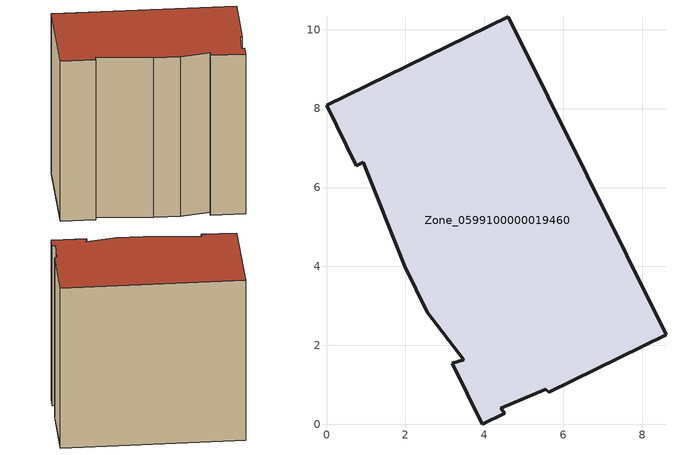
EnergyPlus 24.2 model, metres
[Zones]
Zone_0599100000019460
 floor ground (C_G): 3.18,1.55 3.47,1.64 2.56,2.84 1.99,4.01 0.93,6.64 0.75,6.55 0,8.09 4.6,10.33 8.6,2.27 5.62,0.82 5.55,0.89 4.41,0.41 4.51,0.28 3.94,0 z0
 wall outside (C_F): 5.62,0.82 8.6,2.27 4.6,10.33 0,8.09 0.75,6.55 0.93,6.64 1.99,4.01 2.56,2.84 3.47,1.64 3.18,1.55 3.94,0 4.51,0.28 4.41,0.41 5.55,0.89 5.62,0.82 z0:8.66
 roof outside (C_R): 3.47,1.64 3.18,1.55 3.94,0 4.51,0.28 4.41,0.41 5.55,0.89 5.62,0.82 8.6,2.27 4.6,10.33 0,8.09 0.75,6.55 0.93,6.64 1.99,4.01 2.56,2.84 z8.66
[BUILDING]
Pand.0599100000019460: North Axis=0; Terrain=City; Loads Convergence Tolerance Value=0.04; Temperature Convergence Tolerance Value=0.4; Solar Distribution=FullExterior; Maximum Number of Warmup Days=25; Minimum Number of Warmup Days=1
[Site:Location]
Rotterdam.The.Hague.AP_ZH_NLD Design_Conditions: Latitude=51.96; Longitude=4.45; Time Zone=1; Elevation=-4.5
[SITE:GROUNDTEMPERATURE:BUILDINGSURFACE]
18, 18, 18, 18, 18, 18, 18, 18, 18, 18, 18, 18
[MATERIAL] Thermal Absorptance=0.9; Solar Absorptance=0.7; Visible Absorptance=0.7
Name | Roughness | Thickness | Conductivity | Density | Specific Heat
G.TC.1965-1974 | MediumSmooth | 0.15 | 0.882353 | 540 | 1210
F.TC.1965-1974 | Rough | 0.3 | 0.697674 | 1920 | 840
R.TC.1965-1974 | MediumRough | 0.2 | 0.232558 | 1500 | 1000
[CONSTRUCTION]
C_G: G.TC.1965-1974
C_F: F.TC.1965-1974
C_R: R.TC.1965-1974
[ZONE]
Zone_0599100000019460: Type=1; Multiplier=1; Ceiling Height=Autocalculate; Volume=Autocalculate; Floor Area=autocalculate; Part of Total Floor Area=Yes
[ZONEINFILTRATION:DESIGNFLOWRATE]
Infil_Zone_0599100000019460: Zone or ZoneList or Space or SpaceList=Zone_0599100000019460; Schedule=AlwaysOn; Design Flow Rate Calculation Method=Flow/Area; Flow Rate per Floor Area=0.003; Constant Term Coefficient=1; Temperature Term Coefficient=0; Velocity Term Coefficient=0; Velocity Squared Term Coefficient=0
[HVACTEMPLATE:ZONE:IDEALLOADSAIRSYSTEM]
Zone_0599100000019460: Maximum Heating Supply Air Temperature=50; Minimum Cooling Supply Air Temperature=13; Maximum Heating Supply Air Humidity Ratio=0.0156; Minimum Cooling Supply Air Humidity Ratio=0.0077; Heating Limit=NoLimit; Cooling Limit=NoLimit; Dehumidification Control Type=ConstantSensibleHeatRatio; Cooling Sensible Heat Ratio=0.7; Dehumidification Setpoint=60; Humidification Control Type=None; Humidification Setpoint=30; Outdoor Air Method=None; Outdoor Air Flow Rate per Person=0.00944; Outdoor Air Flow Rate per Zone Floor Area=0; Outdoor Air Flow Rate per Zone=0; Demand Controlled Ventilation Type=None; Outdoor Air Economizer Type=NoEconomizer; Heat Recovery Type=None; Sensible Heat Recovery Effectiveness=0.7; Latent Heat Recovery Effectiveness=0.65
[ZONECONTROL:THERMOSTAT]
ThermostatControl_Zone_0599100000019460: Zone or ZoneList=Zone_0599100000019460; Control Type Schedule=DualSetpointControlType; Control 1=Thermostat_Zone_0599100000019460; Temperature Difference Between Cutout And Setpoint=0
[THERMOSTATSETPOINT:DUALSETPOINT]
Thermostat_Zone_0599100000019460: Heating Setpoint Temperature Schedule=HeatingSetpoint_Zone_0599100000019460; Cooling Setpoint Temperature Schedule=CoolingSetpoint_Zone_0599100000019460
[SCHEDULE:COMPACT]
HeatingSetpoint_Zone_0599100000019460: Through: 12/31, For: AllDays, Until: 24:00, 21
CoolingSetpoint_Zone_0599100000019460: Through: 12/31, For: AllDays, Until: 24:00, 24
DualSetpointControlType: Through: 12/31, For: AllDays, Until: 24:00, 4
AlwaysOn: Through: 12/31, For: AllDays, Until: 24:00, 1
